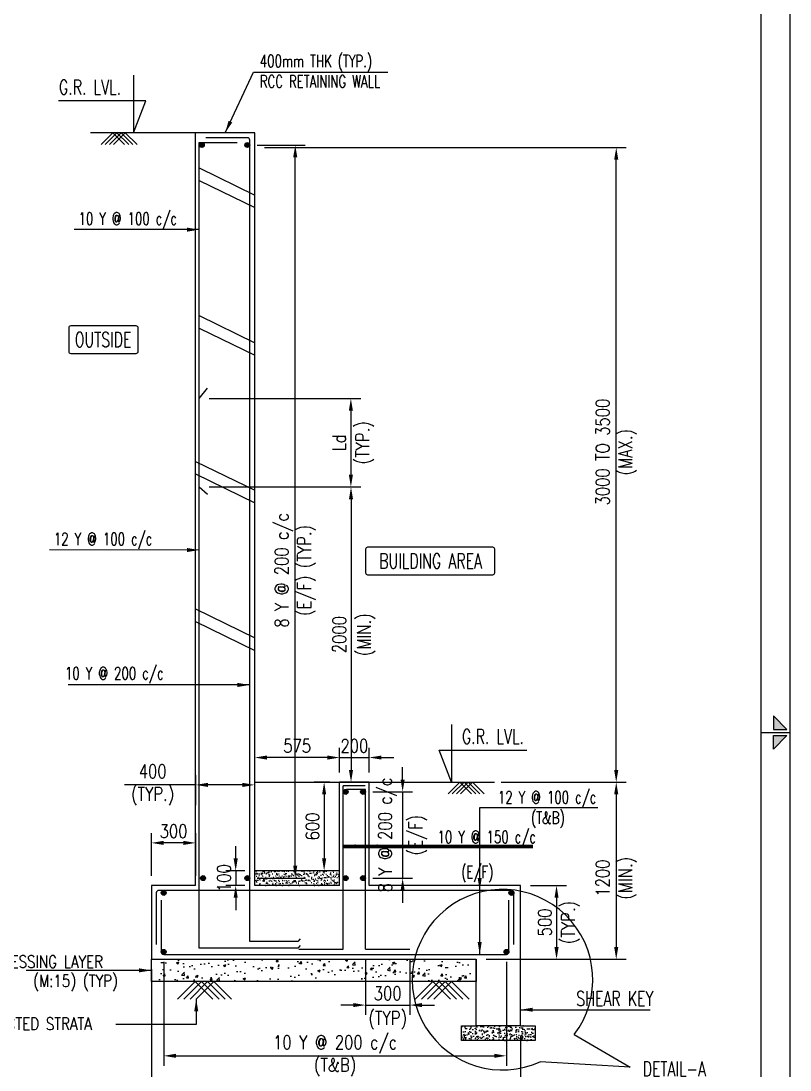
# Model space of a CAD drawing. Extents: x 455722 to 1142355, y -625363 to -272741.
# Drawn here: x 770620 to 786246, y -345632 to -324310 of the extents above; entities that cross this region are included whole.
import ezdxf
from ezdxf.enums import TextEntityAlignment as Align
from ezdxf.lldxf.tags import DXFTag

# ---------------------------------------------------------------- set-up
doc = ezdxf.new("R2010")
doc.units = 0
doc.header["$LTSCALE"] = 500
doc.header["$MEASUREMENT"] = 0
doc.layers.get('DEFPOINTS').update_dxf_attribs({"color": 4})
for name, color, linetype in [('NO. BEAM', 3, 'Continuous'), ('PCC', 7, 'Continuous'), ('PNA', 10, 'Continuous'), ('S-DIM-1', 5, 'Continuous'), ('S-FOOTING', 4, 'Continuous'), ('S-LEVEL SECTION', 3, 'Continuous'), ('S-PCC', 9, 'Continuous'), ('S-R.C.C. PILE CAP', 40, 'Continuous'), ('S-REINFORCEMENT', 6, 'Continuous'), ('S-RETAINING WALL', 6, 'Continuous'), ('S-TEXT', 2, 'Continuous'), ('S-TEXT-1', 4, 'Continuous'), ('TEXT', 4, 'Continuous'), ('TEXT (SHEET)', 4, 'Continuous'), ('TITLE', 4, 'Continuous')]:
    doc.layers.add(name, color=color, linetype=linetype)
doc.layers.add('RIDE-PROFILE', color=8, linetype='Continuous', lineweight=25)
doc.styles.add('ROMANS', font='r.shx', dxfattribs={"width": 0.8, "height": 275, "bigfont": 'bigfont.shx'})
tags = doc.linetypes.add('HIDDEN', pattern=[0.375, 0.25, -0.125]).pattern_tags.tags
tags[6:7] = [DXFTag(74, 4), DXFTag(75, 0), DXFTag(340, '0'), DXFTag(46, 1.0), DXFTag(50, 0.0), DXFTag(44, 0.0), DXFTag(45, 0.0)]
tags[4:5] = [DXFTag(74, 4), DXFTag(75, 0), DXFTag(340, '0'), DXFTag(46, 1.0), DXFTag(50, 0.0), DXFTag(44, 0.0), DXFTag(45, 0.0)]
doc.dimstyles.new('dim100', dxfattribs={"dimtxt": 250, "dimasz": 250, "dimexe": 200, "dimexo": 200, "dimgap": 100, "dimtad": 1, "dimdec": 0, "dimzin": 0, "dimdsep": 46, "dimtxsty": 'ROMANS', "dimcen": 0, "dimclrd": 5, "dimclre": 5, "dimclrt": 4, "dimadec": 0, "dimazin": 0, "dimtfac": 1, "dimtdec": 0, "dimtix": 1, "dimtofl": 0, "dimtmove": 2, "dimatfit": 3, "dimfxl": 0, "dimtolj": 1, "dimtzin": 0, "dimlwd": -1, "dimlwe": -1, "dimarcsym": 0})
doc.dimstyles.new('dim33.33', dxfattribs={"dimtxt": 250, "dimasz": 250, "dimexe": 200, "dimexo": 200, "dimgap": 100, "dimtad": 1, "dimdec": 0, "dimlfac": 0.333331, "dimzin": 0, "dimdsep": 46, "dimtxsty": 'ROMANS', "dimcen": 0, "dimclrd": 5, "dimclre": 5, "dimclrt": 4, "dimadec": 0, "dimazin": 0, "dimtfac": 1, "dimtdec": 0, "dimtix": 1, "dimtofl": 0, "dimtmove": 2, "dimatfit": 3, "dimfxl": 0, "dimtolj": 1, "dimtzin": 0, "dimlwd": -1, "dimlwe": -1, "dimarcsym": 0})

# ---------------------------------------------------------------- blocks, each defined once
blk = doc.blocks.new('*D1340')
at = {"layer": 'DEFPOINTS', "color": 0}
for p in [(775220, -326832, 0), (776193, -326832), (775220, -341732, 0)]:
    blk.add_point(p, dxfattribs=at)
at = {"layer": 'S-DIM-1', "color": 5}
for p, q in [((775420, -326832), (776393, -326832)), ((775420, -341732), (776393, -341732))]:
    blk.add_line(p, q, dxfattribs=at)
at = {"layer": 'S-DIM-1', "color": 5, "lineweight": -3}
blk.add_line((776193, -341482), (776193, -327082), dxfattribs=at)
at = {"layer": 'S-DIM-1', "color": 5}
for points in [[(776151, -327082), (776234, -327082), (776193, -326832)], [(776151, -341482), (776234, -341482), (776193, -341732)]]:
    blk.add_solid(points, dxfattribs=at)
at = {"layer": 'S-DIM-1', "color": 4, "insert": (776193, -335476), "char_height": 275, "attachment_point": 5, "rotation": 90, "style": 'ROMANS'}
blk.add_mtext('\\A1;8 Y @ 200 c/c\\P(E/F) (TYP.)', dxfattribs=at)
blk = doc.blocks.new('*D1341')
at = {"layer": 'DEFPOINTS', "color": 0}
for p in [(780770, -341882), (780770, -343382), (781502, -343382)]:
    blk.add_point(p, dxfattribs=at)
at = {"layer": 'S-DIM-1', "color": 5}
for p, q in [((780970, -341882), (781702, -341882)), ((780970, -343382), (781702, -343382))]:
    blk.add_line(p, q, dxfattribs=at)
at = {"layer": 'S-DIM-1', "color": 5, "lineweight": -3}
blk.add_line((781502, -342132), (781502, -343132), dxfattribs=at)
at = {"layer": 'S-DIM-1', "color": 5}
for points in [[(781460, -342132), (781544, -342132), (781502, -341882)], [(781460, -343132), (781544, -343132), (781502, -343382)]]:
    blk.add_solid(points, dxfattribs=at)
at = {"layer": 'S-DIM-1', "color": 4, "char_height": 275, "rotation": 90, "style": 'ROMANS'}
for s, insert, attachment_point in [('\\A1;500', (781402, -342632), 8), ('\\A1;(TYP.)', (781602, -342632), 2)]:
    blk.add_mtext(s, dxfattribs=dict(at, insert=insert, attachment_point=attachment_point))
blk = doc.blocks.new('*D1342')
at = {"layer": 'DEFPOINTS', "color": 0}
for p in [(773520, -343232, -19), (780485, -343232, -19), (780485, -345344)]:
    blk.add_point(p, dxfattribs=at)
at = {"layer": 'S-DIM-1', "color": 5}
for p, q in [((773520, -343432), (773520, -345544)), ((780485, -343432), (780485, -345544)), ((773770, -345344), (780235, -345344))]:
    blk.add_line(p, q, dxfattribs=at)
for points in [[(773770, -345302), (773770, -345385), (773520, -345344)], [(780235, -345302), (780235, -345385), (780485, -345344)]]:
    blk.add_solid(points, dxfattribs=at)
at = {"layer": 'S-DIM-1', "color": 4, "insert": (777002, -345344), "char_height": 275, "attachment_point": 5, "style": 'ROMANS'}
blk.add_mtext('\\A1;10 Y @ 200 c/c\\P(T&B)', dxfattribs=at)
blk = doc.blocks.new('*D1343')
at = {"layer": 'DEFPOINTS', "color": 0}
for p in [(773270, -343382, -19), (780770, -344732, -19), (780770, -346359)]:
    blk.add_point(p, dxfattribs=at)
at = {"layer": 'S-DIM-1', "color": 5}
for p, q in [((773270, -343582), (773270, -346559)), ((780770, -344932), (780770, -346559)), ((773520, -346359), (780520, -346359))]:
    blk.add_line(p, q, dxfattribs=at)
for points in [[(773520, -346317), (773520, -346400), (773270, -346359)], [(780520, -346317), (780520, -346400), (780770, -346359)]]:
    blk.add_solid(points, dxfattribs=at)
at = {"layer": 'S-DIM-1', "color": 4, "char_height": 275, "style": 'ROMANS'}
for s, insert, attachment_point in [('\\A1;2500', (777020, -346259), 8), ('\\A1;(TYP.)', (777020, -346459), 2)]:
    blk.add_mtext(s, dxfattribs=dict(at, insert=insert, attachment_point=attachment_point))
blk = doc.blocks.new('*D1344')
at = {"layer": 'DEFPOINTS', "color": 0}
for p in [(775370, -326882), (782715, -326882), (780175, -339782, 0)]:
    blk.add_point(p, dxfattribs=at)
at = {"layer": 'S-DIM-1', "color": 5}
for p, q in [((775570, -326882), (782915, -326882)), ((780375, -339782), (782915, -339782))]:
    blk.add_line(p, q, dxfattribs=at)
at = {"layer": 'S-DIM-1', "color": 5, "lineweight": -3}
blk.add_line((782715, -339532), (782715, -327132), dxfattribs=at)
at = {"layer": 'S-DIM-1', "color": 5}
for points in [[(782673, -327132), (782757, -327132), (782715, -326882)], [(782673, -339532), (782757, -339532), (782715, -339782)]]:
    blk.add_solid(points, dxfattribs=at)
at = {"layer": 'S-DIM-1', "color": 4, "insert": (782715, -333072), "char_height": 275, "attachment_point": 5, "rotation": 90, "style": 'ROMANS'}
blk.add_mtext('\\A1;{3000 TO 3500\\P(MAX.)}', dxfattribs=at)
blk = doc.blocks.new('*D1345')
at = {"layer": 'DEFPOINTS', "color": 0}
for p in [(774243, -331982), (774243, -333782), (777323, -333782)]:
    blk.add_point(p, dxfattribs=at)
at = {"layer": 'S-DIM-1', "color": 5}
for p, q in [((774443, -331982), (777523, -331982)), ((774443, -333782), (777523, -333782))]:
    blk.add_line(p, q, dxfattribs=at)
at = {"layer": 'S-DIM-1', "color": 5, "lineweight": -3}
blk.add_line((777323, -332232), (777323, -333532), dxfattribs=at)
at = {"layer": 'S-DIM-1', "color": 5}
for points in [[(777282, -332232), (777365, -332232), (777323, -331982)], [(777282, -333532), (777365, -333532), (777323, -333782)]]:
    blk.add_solid(points, dxfattribs=at)
at = {"layer": 'S-DIM-1', "color": 4, "char_height": 275, "rotation": 90, "style": 'ROMANS'}
for s, insert, attachment_point in [('\\A1;(TYP.)', (777423, -332882), 2), ('\\A1;Ld', (777223, -332882), 8)]:
    blk.add_mtext(s, dxfattribs=dict(at, insert=insert, attachment_point=attachment_point))
blk = doc.blocks.new('*D1346')
at = {"layer": 'DEFPOINTS', "color": 0}
for p in [(776695, -333782, 0), (776695, -339782), (777326, -339782)]:
    blk.add_point(p, dxfattribs=at)
at = {"layer": 'S-DIM-1', "color": 5}
for p, q in [((776895, -333782), (777526, -333782)), ((776895, -339782), (777526, -339782))]:
    blk.add_line(p, q, dxfattribs=at)
at = {"layer": 'S-DIM-1', "color": 5, "lineweight": -3}
blk.add_line((777326, -334032), (777326, -339532), dxfattribs=at)
at = {"layer": 'S-DIM-1', "color": 5}
for points in [[(777284, -334032), (777368, -334032), (777326, -333782)], [(777284, -339532), (777368, -339532), (777326, -339782)]]:
    blk.add_solid(points, dxfattribs=at)
at = {"layer": 'S-DIM-1', "color": 4, "char_height": 275, "attachment_point": 5, "rotation": 90, "style": 'ROMANS'}
for s, insert in [('\\A1;2000', (777088, -336782)), ('\\A1;(MIN.)', (777635, -336782))]:
    blk.add_mtext(s, dxfattribs=dict(at, insert=insert))
blk = doc.blocks.new('*D1347')
at = {"layer": 'DEFPOINTS', "color": 0}
for p in [(774170, -339837), (774170, -340446), (775370, -340373)]:
    blk.add_point(p, dxfattribs=at)
at = {"layer": 'S-DIM-1', "color": 5}
for p, q in [((774170, -340246), (774170, -339637)), ((775370, -340173), (775370, -339637))]:
    blk.add_line(p, q, dxfattribs=at)
at = {"layer": 'S-DIM-1', "color": 5, "lineweight": -3}
for p, q in [((774170, -339837), (772723, -339837)), ((775120, -339837), (774420, -339837))]:
    blk.add_line(p, q, dxfattribs=at)
at = {"layer": 'S-DIM-1', "color": 5}
for points in [[(774420, -339795), (774420, -339879), (774170, -339837)], [(775120, -339795), (775120, -339879), (775370, -339837)]]:
    blk.add_solid(points, dxfattribs=at)
at = {"layer": 'S-DIM-1', "color": 4, "insert": (773295, -339837), "char_height": 275, "attachment_point": 5, "style": 'ROMANS'}
blk.add_mtext('\\A1;400\\P(TYP.)', dxfattribs=at)
blk = doc.blocks.new('*D1348')
at = {"layer": 'DEFPOINTS', "color": 0}
for p in [(773270, -341016), (773270, -341882), (774170, -341882, 0)]:
    blk.add_point(p, dxfattribs=at)
at = {"layer": 'S-DIM-1', "color": 5}
for p, q in [((773270, -341682), (773270, -340816)), ((774170, -341682), (774170, -340816))]:
    blk.add_line(p, q, dxfattribs=at)
at = {"layer": 'S-DIM-1', "color": 5, "lineweight": -3}
blk.add_line((773920, -341016), (773520, -341016), dxfattribs=at)
at = {"layer": 'S-DIM-1', "color": 5}
for points in [[(773520, -340974), (773520, -341057), (773270, -341016)], [(773920, -340974), (773920, -341057), (774170, -341016)]]:
    blk.add_solid(points, dxfattribs=at)
at = {"layer": 'S-DIM-1', "color": 4, "insert": (773720, -340778), "char_height": 275, "attachment_point": 5, "style": 'ROMANS'}
blk.add_mtext('\\A1;300', dxfattribs=at)
blk = doc.blocks.new('*D1349')
at = {"layer": 'DEFPOINTS', "color": 0}
for p in [(775370, -339281), (775370, -339782, -8), (777095, -339782, -8)]:
    blk.add_point(p, dxfattribs=at)
at = {"layer": 'S-DIM-1', "color": 5}
for p, q in [((775370, -339582), (775370, -339081)), ((777095, -339582), (777095, -339081))]:
    blk.add_line(p, q, dxfattribs=at)
at = {"layer": 'S-DIM-1', "color": 5, "lineweight": -3}
blk.add_line((776845, -339281), (775620, -339281), dxfattribs=at)
at = {"layer": 'S-DIM-1', "color": 5}
for points in [[(775620, -339240), (775620, -339323), (775370, -339281)], [(776845, -339240), (776845, -339323), (777095, -339281)]]:
    blk.add_solid(points, dxfattribs=at)
at = {"layer": 'S-DIM-1', "color": 4, "insert": (776232, -339044), "char_height": 275, "attachment_point": 5, "style": 'ROMANS'}
blk.add_mtext('\\A1;575', dxfattribs=at)
blk = doc.blocks.new('*D1350')
at = {"layer": 'DEFPOINTS', "color": 0}
for p in [(777095, -339782, -8), (776780, -341582), (777095, -341582, -8)]:
    blk.add_point(p, dxfattribs=at)
at = {"layer": 'S-R.C.C. PILE CAP', "color": 5}
for p, q in [((776895, -339782), (776580, -339782)), ((776895, -341582), (776580, -341582))]:
    blk.add_line(p, q, dxfattribs=at)
at = {"layer": 'S-R.C.C. PILE CAP', "color": 5, "lineweight": -3}
blk.add_line((776780, -340032), (776780, -341332), dxfattribs=at)
at = {"layer": 'S-R.C.C. PILE CAP', "color": 5}
for points in [[(776738, -340032), (776822, -340032), (776780, -339782)], [(776738, -341332), (776822, -341332), (776780, -341582)]]:
    blk.add_solid(points, dxfattribs=at)
at = {"layer": 'S-R.C.C. PILE CAP', "color": 4, "insert": (776543, -340682), "char_height": 275, "attachment_point": 5, "rotation": 90, "style": 'ROMANS'}
blk.add_mtext('\\A1;600', dxfattribs=at)
blk = doc.blocks.new('*D1351')
at = {"layer": 'DEFPOINTS', "color": 0}
for p in [(777621, -343175, -8), (778521, -343175, -8), (778521, -344313)]:
    blk.add_point(p, dxfattribs=at)
at = {"layer": 'S-DIM-1', "color": 5}
for p, q in [((777621, -343375), (777621, -344513)), ((778521, -343375), (778521, -344513))]:
    blk.add_line(p, q, dxfattribs=at)
at = {"layer": 'S-DIM-1', "color": 5, "lineweight": -3}
for p, q in [((777371, -344313), (777121, -344313)), ((777621, -344313), (778521, -344313)), ((778771, -344313), (779021, -344313))]:
    blk.add_line(p, q, dxfattribs=at)
at = {"layer": 'S-DIM-1', "color": 5}
for points in [[(777371, -344271), (777371, -344354), (777621, -344313)], [(778771, -344271), (778771, -344354), (778521, -344313)]]:
    blk.add_solid(points, dxfattribs=at)
at = {"layer": 'S-DIM-1', "color": 4, "char_height": 275, "attachment_point": 5, "style": 'ROMANS'}
for s, insert in [('\\A1;300', (778071, -344075)), ('\\A1;(TYP)', (778071, -344622))]:
    blk.add_mtext(s, dxfattribs=dict(at, insert=insert))
blk = doc.blocks.new('*D1352')
at = {"layer": 'DEFPOINTS', "color": 0}
for p in [(777571, -339979, -8), (777571, -341732, -8), (778375, -341732)]:
    blk.add_point(p, dxfattribs=at)
at = {"layer": 'S-DIM-1', "color": 5, "lineweight": -3}
for p, q in [((778375, -339729), (778375, -339479)), ((778375, -339979), (778375, -341732)), ((778375, -341982), (778375, -342232))]:
    blk.add_line(p, q, dxfattribs=at)
at = {"layer": 'S-DIM-1', "color": 5}
for p, q in [((777771, -339979), (778575, -339979)), ((777771, -341732), (778575, -341732))]:
    blk.add_line(p, q, dxfattribs=at)
for points in [[(778333, -339729), (778417, -339729), (778375, -339979)], [(778333, -341982), (778417, -341982), (778375, -341732)]]:
    blk.add_solid(points, dxfattribs=at)
at = {"layer": 'S-DIM-1', "color": 4, "char_height": 275, "attachment_point": 5, "rotation": 90, "style": 'ROMANS'}
for s, insert in [('\\A1;8 Y @ 200 c/c', (778065, -340856)), ('\\A1;(E/F)', (778685, -340856))]:
    blk.add_mtext(s, dxfattribs=dict(at, insert=insert))
blk = doc.blocks.new('*D1353')
at = {"layer": 'DEFPOINTS', "color": 0}
for p in [(777695, -339281), (777095, -339782, -8), (777695, -339782, -8)]:
    blk.add_point(p, dxfattribs=at)
at = {"layer": 'S-DIM-1', "color": 5}
for p, q in [((777095, -339582), (777095, -339081)), ((777695, -339582), (777695, -339081))]:
    blk.add_line(p, q, dxfattribs=at)
at = {"layer": 'S-DIM-1', "color": 5, "lineweight": -3}
for p, q in [((776845, -339281), (776595, -339281)), ((777095, -339281), (777695, -339281)), ((777945, -339281), (778195, -339281))]:
    blk.add_line(p, q, dxfattribs=at)
at = {"layer": 'S-DIM-1', "color": 5}
for points in [[(776845, -339240), (776845, -339323), (777095, -339281)], [(777945, -339240), (777945, -339323), (777695, -339281)]]:
    blk.add_solid(points, dxfattribs=at)
at = {"layer": 'S-DIM-1', "color": 4, "insert": (777395, -339044), "char_height": 275, "attachment_point": 5, "style": 'ROMANS'}
blk.add_mtext('\\A1;200', dxfattribs=at)
blk = doc.blocks.new('MID')
at = {"layer": 'TEXT'}
for p, q in [((8.94, 1.07), (4.27, 5.74)), ((4.27, 5.74), (4.27, 1.07)), ((0, 0), (10, 0)), ((4.27, 1.07), (8.94, 1.07)), ((8.94, -1.07), (4.27, -5.74)), ((4.27, -1.07), (8.94, -1.07)), ((4.27, -5.74), (4.27, -1.07))]:
    blk.add_line(p, q, dxfattribs=at)
for points in [[(4.27, 5.74), (8.94, 1.07), (4.27, 1.07)], [(4.27, -5.74), (8.94, -1.07), (4.27, -1.07)]]:
    blk.add_solid(points, dxfattribs=at)
blk = doc.blocks.new('A4')
at = {"layer": 'PNA', "color": 4}
blk.add_lwpolyline([(261008, -3862), (241268, -3862), (241268, 24056), (261008, 24056)], close=True, dxfattribs=at)
at = {"layer": 'PNA', "color": 3}
blk.add_lwpolyline([(260538, -3392), (241738, -3392), (241738, 23586), (260538, 23586)], close=True, dxfattribs=at)
at = {"layer": 'TEXT (SHEET)', "color": 4, "xscale": 47, "yscale": 47, "zscale": 47}
blk.add_blockref('MID', (260538, 10097), dxfattribs=at)
blk = doc.blocks.new('*D1358')
at = {"layer": 'DEFPOINTS', "color": 0}
for p in [(780175, -339782, 0), (779870, -343382), (782715, -343382)]:
    blk.add_point(p, dxfattribs=at)
at = {"layer": 'S-DIM-1', "color": 5}
for p, q in [((780375, -339782), (782915, -339782)), ((780070, -343382), (782915, -343382))]:
    blk.add_line(p, q, dxfattribs=at)
at = {"layer": 'S-DIM-1', "color": 5, "lineweight": -3}
blk.add_line((782715, -340032), (782715, -343132), dxfattribs=at)
at = {"layer": 'S-DIM-1', "color": 5}
for points in [[(782673, -340032), (782757, -340032), (782715, -339782)], [(782673, -343132), (782757, -343132), (782715, -343382)]]:
    blk.add_solid(points, dxfattribs=at)
at = {"layer": 'S-DIM-1', "color": 4, "insert": (782715, -341732), "char_height": 275, "attachment_point": 5, "rotation": 90, "style": 'ROMANS'}
blk.add_mtext('\\A1;1200\\P(MIN.)', dxfattribs=at)
blk = doc.blocks.new('*D1359')
at = {"layer": 'DEFPOINTS', "color": 0}
for p in [(775370, -341582, 0), (774983, -341882), (775370, -341882, 0)]:
    blk.add_point(p, dxfattribs=at)
at = {"layer": 'S-R.C.C. PILE CAP', "color": 5, "lineweight": -3}
for p, q in [((774983, -341332), (774983, -341082)), ((774983, -341582), (774983, -341882)), ((774983, -342132), (774983, -342382))]:
    blk.add_line(p, q, dxfattribs=at)
at = {"layer": 'S-R.C.C. PILE CAP', "color": 5}
for p, q in [((775170, -341582), (774783, -341582)), ((775170, -341882), (774783, -341882))]:
    blk.add_line(p, q, dxfattribs=at)
for points in [[(774941, -341332), (775025, -341332), (774983, -341582)], [(774941, -342132), (775025, -342132), (774983, -341882)]]:
    blk.add_solid(points, dxfattribs=at)
at = {"layer": 'S-R.C.C. PILE CAP', "color": 4, "insert": (774746, -341732), "char_height": 275, "attachment_point": 5, "rotation": 90, "style": 'ROMANS'}
blk.add_mtext('\\A1;100', dxfattribs=at)

msp = doc.modelspace()

# ---------------------------------------------------------------- hatches: boundary and pattern name
at = {"layer": 'PCC'}
h = msp.add_hatch(dxfattribs=at)
h.set_pattern_fill('AR-CONC', color=8, scale=22.5, angle=180, style=0)
h.set_pattern_definition([(130, (1104954.01, -424689.46), (-161.38354, -14.11923), [16.875, -185.625]), (185, (1104954.01, -424689.46), (31.21905, 169.24323), [13.5, -148.5]), (79.5486, (1104940.56, -424690.64), (-130.16461, 155.1239), [14.34154, -157.756975]), (133.8158, (1104954, -424644.46), (-240.12924, -37.24178), [25.3125, -278.4375]), (83.3644, (1104934, -424647.57), (-210.29911, 219.17652), [21.51231, -236.63542]), (188.8158, (1104954, -424644.46), (-210.29894, 219.17669), [20.25, -222.75]), (159, (1104931.51, -424655.71), (-134.304087, -90.58925), [16.875, -185.625]), (214, (1104931.51, -424655.71), (-54.74595, 163.15876), [13.5, -148.5]), (108.5486, (1104920.32, -424663.26), (-189.05009, 72.56936), [14.34154, -157.756975]), (142.5, (1104954.01, -424689.46), (-2.735967, 74.901117), [0, -146.7, 0, -150.75, 0, -149.0625]), (172.5, (1104954.01, -424689.46), (-59.190646, 88.742635), [0, -85.95, 0, -143.325, 0, -56.8125]), (212.5, (1105004.184, -424689.46), (-120.110048, -5.074846), [0, -56.25, 0, -175.5, 0, -232.875]), (222.5, (1105026.68, -424689.46), (-131.216888, 22.52362), [0, -73.125, 0, -116.55, 0, -165.375])])
h.paths.add_polyline_path([(780769.522, -344731.933), (781069.522, -344731.933), (781069.522, -345031.933), (779869.522, -345031.933), (779569.522, -345031.933), (779569.522, -344731.933), (779869.522, -344731.933)])
at = {"layer": 'S-PCC', "linetype": 'ByBlock'}
h = msp.add_hatch(dxfattribs=at)
h.set_pattern_fill('AR-CONC,_O', color=256, scale=66.666667)
h.set_pattern_definition([(50, (-16326837.9, 67945.3), (478.173455, -41.834757), [50, -550]), (355, (-16326837.9, 67945.3), (-92.500889, 501.461422), [40, -440]), (100.4514445, (-16326798.06, 67941.8), (385.672564, 459.626661), [42.493461, -467.428075]), (46.1842, (-16326837.9, 68078.6), (711.49422, -110.346187), [75, -825]), (96.6356355, (-16326778.6, 68069.4), (623.107964, 649.4124), [63.740228, -701.142507]), (351.184164, (-16326837.9, 68078.6), (623.107963, 649.4124), [60, -660]), (21, (-16326771.24, 68045.3), (397.938035, -268.412594), [50, -550]), (326, (-16326771.24, 68045.3), (162.210221, 483.433363), [40, -440]), (71.4514447, (-16326738.1, 68022.9), (560.148251, 215.020769), [42.49346, -467.428075]), (37.5, (-16326837.9, 67945.29), (8.1065702, 221.9292359), [0, -434.6666667, 0, -446.6666667, 0, -441.6666667]), (7.5, (-16326837.9, 67945.29), (175.3796916, 262.9411413), [0, -254.6666667, 0, -424.6666667, 0, -168.3333333]), (327.5, (-16326986.57, 67945.29), (355.8816241, -15.0365812), [0, -166.6666667, 0, -520, 0, -690]), (317.5, (-16327053.24, 67945.3), (388.7907796, 66.736655), [0, -216.6666667, 0, -345.3333333, 0, -490])])
h.paths.add_polyline_path([(773269.522, -343831.933), (773269.522, -343381.933), (779869.522, -343381.933), (779869.522, -343831.933)])
at = {"layer": 'S-R.C.C. PILE CAP'}
h = msp.add_hatch(dxfattribs=at)
h.set_pattern_fill('AR-SAND', color=8, scale=50)
h.set_pattern_definition([(37.5, (0, 827), (-3.149668, 96.3411885), [0, -76, 0, -85, 0, -81.25]), (7.5, (0, 827), (88.488835, 141.107303), [0, -41, 0, -68.5, 0, -26.25]), (327.5, (-61.5, 827), (155.707093, 0.282953), [0, -25, 0, -90, 0, -117.5]), (317.5, (-61.5, 827), (150.30633, 43.883778), [0, -12.5, 0, -59, 0, -67.5])])
h.paths.add_polyline_path([(777094.522, -341881.933), (777094.522, -341581.933), (775369.522, -341581.933), (775369.522, -341881.933)])

# ---------------------------------------------------------------- linework, layer by layer
at = {"color": 1}
msp.add_line((775369.522, -339781.933, 0), (780243.1, -339781.933, 0), dxfattribs=at)
at = {"layer": 'NO. BEAM', "color": 7}
for points, elevation in [([(772961.391, -330506.995), (771630.391, -330506.995, 0.414213562), (771590.391, -330546.995), (771590.391, -331026.995, 0.414213562), (771630.391, -331066.995), (772961.391, -331066.995, 0.414213562), (773001.391, -331026.995), (773001.391, -330546.995, 0.414213562)], 0), ([(780205.228, -335006.128), (777662.728, -335006.128, 0.414213562), (777622.728, -335046.128), (777622.728, -335526.128, 0.414213562), (777662.728, -335566.128), (780205.228, -335566.128, 0.414213562), (780245.228, -335526.128), (780245.228, -335046.128, 0.414213562)], 29.257)]:
    msp.add_lwpolyline(points, format="xyb", close=True, dxfattribs=dict(at, elevation=elevation))
at = {"layer": 'PCC', "color": 8, "elevation": 0}
msp.add_lwpolyline([(780769.522, -344731.933), (781069.522, -344731.933), (781069.522, -345031.933), (779869.522, -345031.933), (779569.522, -345031.933), (779569.522, -344731.933), (779869.522, -344731.933)], dxfattribs=at)
at = {"layer": 'RIDE-PROFILE', "color": 2, "linetype": 'HIDDEN', "ltscale": 1000}
for p, q in [((774243.094, -327297.562, -0.8), (775369.522, -327849.277, -0.8)), ((774243.094, -327552.462, -0.8), (775369.522, -328104.176, -0.8)), ((774243.094, -330297.562, -0.8), (775369.522, -330849.277, -0.8)), ((774243.094, -330552.462, -0.8), (775369.522, -331104.176, -0.8)), ((774169.522, -333261.527, -0.8), (775369.522, -333849.277, -0.8)), ((774169.522, -333516.426, -0.8), (775369.522, -334104.176, -0.8)), ((774169.522, -336261.527, -3.2), (775369.522, -336849.277, -3.2)), ((774169.522, -336516.426, -3.2), (775369.522, -337104.176, -3.2))]:
    msp.add_line(p, q, dxfattribs=at)
at = {"layer": 'S-FOOTING'}
msp.add_line((780769.522, -344731.933, 0), (779869.522, -344731.933, 0), dxfattribs=at)
at = {"layer": 'S-FOOTING', "elevation": 0}
for points in [[(777694.522, -339781.933), (777094.522, -339781.933)], [(774169.522, -341881.933), (773269.522, -341881.933), (773269.522, -343381.933), (779869.522, -343381.933)], [(777094.522, -341881.933), (775369.522, -341881.933)], [(780769.522, -341881.933), (777694.522, -341881.933)]]:
    msp.add_lwpolyline(points, dxfattribs=at)
at = {"layer": 'S-LEVEL SECTION'}
msp.add_line((774169.522, -326581.933, 0), (772034.943, -326581.933, 0), dxfattribs=at)
at = {"layer": 'S-LEVEL SECTION', "elevation": 0}
for points in [[(772908.092, -325411.533), (772908.092, -326581.933), (773158.092, -325931.933), (771379.861, -325931.933)], [(779369.951, -338611.533), (779369.951, -339781.933), (779119.951, -339131.933), (780898.182, -339131.933)]]:
    msp.add_lwpolyline(points, dxfattribs=at)
at = {"layer": 'S-PCC', "elevation": 0}
for points in [[(772247.459, -326820.582), (772486.107, -326581.933), (772724.756, -326820.582)], [(772331.834, -326820.582), (772570.482, -326581.933), (772809.131, -326820.582)], [(772416.209, -326820.582), (772654.857, -326581.933), (772893.506, -326820.582)], [(772500.584, -326820.582), (772739.232, -326581.933), (772977.881, -326820.582)], [(779777.459, -340020.582), (779538.811, -339781.933), (779300.162, -340020.582)], [(779861.834, -340020.582), (779623.186, -339781.933), (779384.537, -340020.582)], [(779946.209, -340020.582), (779707.561, -339781.933), (779468.912, -340020.582)], [(780030.584, -340020.582), (779791.936, -339781.933), (779553.287, -340020.582)], [(774517.233, -344189.906), (774159.26, -343831.933), (773801.287, -344189.906)], [(774643.795, -344189.906), (774285.822, -343831.933), (773927.849, -344189.906)], [(774770.358, -344189.906), (774412.385, -343831.933), (774054.412, -344189.906)], [(774896.92, -344189.906), (774538.947, -343831.933), (774180.974, -344189.906)], [(779346.233, -344189.906), (778988.26, -343831.933), (778630.287, -344189.906)], [(779472.795, -344189.906), (779114.822, -343831.933), (778756.849, -344189.906)], [(779599.358, -344189.906), (779241.385, -343831.933), (778883.412, -344189.906)], [(779725.92, -344189.906), (779367.947, -343831.933), (779009.974, -344189.906)]]:
    msp.add_lwpolyline(points, dxfattribs=at)
msp.add_lwpolyline([(773269.522, -343831.933), (773269.522, -343381.933), (779869.522, -343381.933), (779869.522, -343831.933)], close=True, dxfattribs=at)
at = {"layer": 'S-R.C.C. PILE CAP', "color": 8}
msp.add_line((777094.522, -341581.933, 0), (775369.522, -341581.933, 0), dxfattribs=at)
at = {"layer": 'S-REINFORCEMENT', "color": 5, "ltscale": 10}
for p, q in [((774243.094, -326777.253, 8.324), (775012, -326777.253, 8.324)), ((775219.522, -326681.933, 0), (774373.522, -326681.933, 0)), ((775269.522, -343018.433, 0), (775269.522, -326731.933, 0)), ((776268.094, -343174.86, 0), (777168.094, -343174.86, 0)), ((777620.949, -343174.86, 0), (778520.949, -343174.86, 0))]:
    msp.add_line(p, q, dxfattribs=at)
at = {"layer": 'S-REINFORCEMENT', "color": 5, "ltscale": 10, "elevation": 0}
for points in [[(774243.094, -343153.433), (774243.094, -326777.253)], [(774243.094, -331981.933), (774412.41, -331775.402)], [(774243.094, -333781.933), (774409.183, -333927.198)], [(777168.094, -343174.86), (777168.094, -339855.506)], [(777612.522, -339855.506), (777168.094, -339855.506)], [(777620.949, -339929.078), (777235.022, -339929.078)], [(777620.949, -343174.86), (777620.949, -339929.078)]]:
    msp.add_lwpolyline(points, dxfattribs=at)
at = {"layer": 'S-REINFORCEMENT', "color": 5, "ltscale": 10, "const_width": 50, "elevation": 0}
for points in [[(774268.094, -326831.933, 1), (774318.094, -326831.933, 1)], [(775194.522, -326831.933, 1), (775244.522, -326831.933, 1)], [(777193.094, -339979.078, 1), (777243.094, -339979.078, 1)], [(777545.949, -339979.078, 1), (777595.949, -339979.078, 1)], [(774294.522, -341731.932, 1), (774344.522, -341731.932, 1)], [(775194.522, -341731.932, 1), (775244.522, -341731.932, 1)], [(777193.094, -341731.932, 1), (777243.094, -341731.932, 1)], [(777545.949, -341731.932, 1), (777595.949, -341731.932, 1)], [(773544.521, -342031.933, 1), (773494.521, -342031.933, 1)], [(780560.036, -342031.933, -1), (780610.036, -342031.933, -1)], [(773544.521, -343231.933, -1), (773494.521, -343231.933, -1)], [(780510.036, -343231.933, -1), (780460.036, -343231.933, -1)]]:
    msp.add_lwpolyline(points, format="xyb", close=True, dxfattribs=at)
at = {"layer": 'S-REINFORCEMENT', "color": 5, "ltscale": 10, "elevation": 0}
for points in [[(780635.036, -343081.933), (780635.036, -342031.933, 0.414213562), (780585.036, -341981.933), (773419.522, -341981.933, 0.414213562), (773369.522, -342031.933), (773369.522, -343081.933)], [(773469.522, -342181.933), (773469.522, -343231.933, 0.414213562), (773519.521, -343281.933), (780485.036, -343281.933, 0.414213562), (780535.036, -343231.933), (780535.036, -342181.933)]]:
    msp.add_lwpolyline(points, format="xyb", dxfattribs=at)
at = {"layer": 'S-REINFORCEMENT', "color": 5, "ltscale": 10}
for points in [[(776293.094, -342968.433), (776243.094, -343018.433), (775269.522, -343018.433)], [(776293.094, -343103.433), (776243.094, -343153.433), (774243.094, -343153.433)]]:
    msp.add_lwpolyline(points, dxfattribs=at)
for centre in [(774293.094, -326831.933, 0), (775219.522, -326831.933, 0), (777218.094, -339979.078, 0), (777570.949, -339979.078, 0), (774319.522, -341731.932, 0), (775219.522, -341731.932, 0), (777218.094, -341731.932, 0), (777570.949, -341731.932, 0), (773519.521, -342031.933, 0), (780585.036, -342031.933, 0), (773519.521, -343231.933, 0), (780485.036, -343231.933, 0)]:
    msp.add_circle(centre, 50, dxfattribs=at)
msp.add_arc((775219.522, -326731.933, 0), 50, 0, 90, dxfattribs=at)
at = {"layer": 'S-RETAINING WALL', "color": 4}
msp.add_line((775369.522, -326581.933, 0), (774169.522, -326581.933, 0), dxfattribs=at)
at = {"layer": 'S-RETAINING WALL', "color": 4, "elevation": 0}
for points in [[(774169.522, -341881.933), (774169.522, -326581.933)], [(775369.522, -341881.933), (775369.522, -326581.933)], [(777094.522, -341881.933), (777094.522, -339781.933)], [(777694.522, -341881.933), (777694.522, -339781.933)], [(780769.522, -344731.933), (780769.522, -341881.933)], [(779869.522, -344731.933), (779869.522, -343381.933)]]:
    msp.add_lwpolyline(points, dxfattribs=at)
at = {"layer": 'S-TEXT', "color": 2, "ltscale": 11, "elevation": 0}
msp.add_lwpolyline([(781860.303, -344912.856), (782996.206, -345574.019), (781172.535, -345462.791)], dxfattribs=at)
at = {"layer": 'S-TEXT', "color": 2, "ltscale": 11}
msp.add_arc((780403.827, -343796.377, 0), 1835.17, 322.527627, 294.7636272, dxfattribs=at)

# ---------------------------------------------------------------- block references
at = {"xscale": 1.255230125522994, "yscale": 1.255230125522994, "zscale": 1.255230125522994}
msp.add_blockref('A4', (458620.626, -351447.31), dxfattribs=at)

# ---------------------------------------------------------------- texts
at = {"layer": 'S-LEVEL SECTION', "style": 'ROMANS', "width": 0.7}
for p in [(771392.626, -325654.38, 29.257), (779579.417, -338854.38, 29.257)]:
    msp.add_text('G.R. LVL.', height=300, dxfattribs=at).set_placement(p, align=Align.MIDDLE_LEFT)
at = {"layer": 'S-TEXT', "color": 2, "ltscale": 11, "style": 'ROMANS', "width": 0.7}
msp.add_text('DETAIL-A', height=300, dxfattribs=at).set_placement((783894.964, -345759.778, -101.956), align=Align.CENTER)
at = {"layer": 'S-TEXT-1', "style": 'ROMANS'}
for s, width, p in [('400mm THK (TYP.)', 0.7, (775472.823, -325125.508, 0)), ('RCC RETAINING WALL', 0.7, (775472.823, -325539.794, 0)), ('10 Y @ 100 c/c', 0.7, (771789.013, -328326.251, 0)), ('12 Y @ 100 c/c', 0.7, (771287.288, -334837.385, 0)), ('10 Y @ 200 c/c', 0.7, (771514.299, -337568.04, 0)), ('12 Y @ 100 c/c', 0.7, (780309.962, -340090.243, 0)), ('(T&B)', 0.7, (780984.803, -340504.243, 0)), ('10 Y @ 150 c/c', 0.7, (779083.288, -340894.885, 0)), ('(E/F)', 0.7, (779565.288, -341605.885, 0)), ('150mm THK. P.C.C./DRESSING LAYER', 0.8, (767169.357, -343430.429)), ('(M:15) (TYP)', 0.8, (770866.5, -343819.5)), ('WELL COMPACTED STRATA', 0.8, (768622.357, -344692.429))]:
    msp.add_text(s, height=250, dxfattribs=dict(at, width=width)).set_placement(p, align=Align.MIDDLE_LEFT)
at = {"layer": 'S-TEXT-1', "style": 'ROMANS', "width": 0.7}
msp.add_text('SHEAR KEY', height=300, dxfattribs=at).set_placement((782687.353, -344329.849, -215.979), align=Align.CENTER)
at = {"layer": 'TITLE', "color": 2, "style": 'ROMANS', "width": 0.7}
for s, p in [('OUTSIDE', (772287.891, -330786.995, 0)), ('BUILDING AREA', (778942.728, -335286.128, 29.257))]:
    msp.add_text(s, height=300, dxfattribs=at).set_placement(p, align=Align.MIDDLE_CENTER)

# ---------------------------------------------------------------- dimensions: what is measured, and where the dimension line sits
at = {"layer": 'S-DIM-1'}
for base, p1, p2, angle, text, override, picture, middle in [((776192.5, -326831.933), (775219.522, -341731.932, 0), (775219.522, -326831.933, 0), 90, '8 Y @ 200 c/c\\X(E/F) (TYP.)', {"dimtxt": 250, "dimasz": 250, "dimtofl": 1, "dimtmove": 0, "dimlwd": 65533}, '*D1340', (776192.5, -335476)), ((782714.882, -326881.933, 0), (780175.26, -339781.933, 0), (775369.522, -326881.933, 0), 270, '{3000 TO 3500\\X(MAX.)}', {"dimtxt": 250, "dimasz": 250, "dimtxsty": 'ROMANS', "dimtofl": 1, "dimtmove": 0, "dimlwd": 65533}, '*D1344', (782714.882, -333072.129, 0)), ((774169.522, -339837.003, 0), (775369.522, -340372.669, 0), (774169.522, -340445.933, 0), 180, '<>\\X(TYP.)', {"dimtxt": 250, "dimasz": 250, "dimtofl": 1, "dimtmove": 0, "dimlwd": 65533}, '*D1347', (773294.522, -339837.003, 0)), ((782714.882, -343381.933, 0), (780175.26, -339781.933, 0), (779869.522, -343381.933, 0), 90, '<>\\X(MIN.)', {"dimtxt": 250, "dimasz": 250, "dimtxsty": 'ROMANS', "dimtofl": 1, "dimtmove": 0, "dimlwd": 65533}, '*D1358', (782714.882, -341731.933, 0))]:
    dim = msp.add_linear_dim(base=base, p1=p1, p2=p2, angle=angle, text=text, dimstyle='dim33.33', override=override, dxfattribs=at)
    dim.commit()
    dim.dimension.update_dxf_attribs({"geometry": picture, "text_midpoint": middle, "dimtype": 160})
for base, p1, p2, angle, text, override, picture, middle in [((777323.2, -333781.933, 0), (774243.094, -331981.933, 0), (774243.094, -333781.933, 0), 90, 'Ld\\X(TYP.)', {"dimtxt": 250, "dimasz": 250, "dimtofl": 1, "dimtmove": 0, "dimlwd": 65533}, '*D1345', (777323.2, -332881.933, 0)), ((777325.837, -339781.933, 0), (776695.022, -333781.933, 0), (776695.022, -339781.933, 0), 90, '<>\\X(MIN.)', {"dimtxt": 250, "dimasz": 250, "dimtxsty": 'ROMANS', "dimtofl": 1, "dimtmove": 0, "dimlwd": 65533}, '*D1346', (777325.837, -336781.933, 0)), ((778375, -341731.932, 8.324), (777570.949, -339979.078, 0), (777570.949, -341731.932, 0), 90, '8 Y @ 200 c/c\\X(E/F)', {"dimtofl": 1, "dimtmove": 0, "dimlwd": 65533}, '*D1352', (778375, -340855.505, 8.324)), ((773269.522, -341015.753, 0), (774169.522, -341881.933, 0), (773269.522, -341881.933, 0), 180, '<>\\X', {"dimtxt": 250, "dimasz": 250, "dimtofl": 1, "dimtmove": 0, "dimlwd": 65533}, '*D1348', (773719.522, -341015.753, 0)), ((781501.837, -343381.933, 0), (780769.522, -341881.933, 0), (780769.522, -343381.933, 0), 90, '<>\\X(TYP.)', {"dimtxt": 250, "dimasz": 250, "dimtofl": 1, "dimtmove": 0, "dimlwd": 65533}, '*D1341', (781501.837, -342631.933, 0))]:
    dim = msp.add_linear_dim(base=base, p1=p1, p2=p2, angle=angle, text=text, dimstyle='dim33.33', override=override, dxfattribs=at)
    dim.commit()
    dim.dimension.update_dxf_attribs({"geometry": picture, "text_midpoint": middle})
for base, p2, picture, middle in [((775369.522, -339281.253, 8.324), (775369.522, -339781.933, 0), '*D1349', (776232.022, -339043.753, 8.324)), ((777694.522, -339281.253, 8.324), (777694.522, -339781.933, 0), '*D1353', (777394.522, -339043.753, 8.324))]:
    dim = msp.add_linear_dim(base=base, p1=(777094.522, -339781.933, 0), p2=p2, dimstyle='dim33.33', override={"dimtofl": 1, "dimtmove": 0, "dimlwd": 65533}, dxfattribs=at)
    dim.commit()
    dim.dimension.update_dxf_attribs({"geometry": picture, "text_midpoint": middle})
dim = msp.add_linear_dim(base=(780485.036, -345343.727, 19.417), p1=(773519.521, -343231.933, 0), p2=(780485.036, -343231.933, 0), text='10 Y @ 200 c/c\\X(T&B)', dimstyle='dim33.33', override={"dimtxt": 250, "dimasz": 250, "dimtmove": 0}, dxfattribs=at)
dim.commit()
dim.dimension.update_dxf_attribs({"geometry": '*D1342', "text_midpoint": (777002.279, -345343.727, 19.417), "dimtype": 160})
for base, p1, p2, text, override, picture, middle in [((778520.949, -344312.753, 8.324), (777620.949, -343174.86, 0), (778520.949, -343174.86, 0), '<>\\X(TYP)', {"dimtofl": 1, "dimtmove": 0, "dimlwd": 65533}, '*D1351', (778070.949, -344312.753, 8.324)), ((780769.522, -346358.795, 19.417), (773269.522, -343381.933, 0), (780769.522, -344731.933, 0), '<>\\X(TYP.)', {"dimtxt": 250, "dimasz": 250, "dimtmove": 0}, '*D1343', (777019.522, -346358.795, 19.417))]:
    dim = msp.add_linear_dim(base=base, p1=p1, p2=p2, text=text, dimstyle='dim33.33', override=override, dxfattribs=at)
    dim.commit()
    dim.dimension.update_dxf_attribs({"geometry": picture, "text_midpoint": middle})
at = {"layer": 'S-R.C.C. PILE CAP', "color": 253}
for base, p1, p2, picture, middle in [((776780, -341581.933, 8.324), (777094.522, -339781.933, 0), (777094.522, -341581.933, 0), '*D1350', (776542.5, -340681.933, 8.324)), ((774983, -341881.933), (775369.522, -341581.933, 0), (775369.522, -341881.933, 0), '*D1359', (774745.5, -341731.933))]:
    dim = msp.add_linear_dim(base=base, p1=p1, p2=p2, angle=90, dimstyle='dim33.33', override={"dimtofl": 1, "dimtmove": 0, "dimlwd": 65533}, dxfattribs=at)
    dim.commit()
    dim.dimension.update_dxf_attribs({"geometry": picture, "text_midpoint": middle})

# ---------------------------------------------------------------- leaders
for points, override in [([(779940.957, -341981.933, 0), (779940.957, -340298.743, 0), (782341.704, -340298.743, 0)], {"dimtad": 0, "dimarcsym": 1}), ([(779940.957, -343281.933, 0), (779940.957, -340298.743, 0), (782341.704, -340298.743, 0)], {"dimgap": 100, "dimtad": 0, "dimarcsym": 1})]:
    msp.add_leader(points, dimstyle='dim100', override=override)
at = {"layer": 'S-DIM-1'}
for points in [[(774769.522, -326581.933, 0), (775344.788, -325350.508, 0), (778075.686, -325350.508, 0)], [(774243.094, -328551.251, 0), (771700.441, -328551.251, 0)], [(774243.094, -335063.499, 0), (771198.717, -335062.385, 0)], [(775269.522, -337805.255, 0), (771578.646, -337805.255, 0)], [(773269.522, -343606.933), (770724, -343606.933)], [(774180.974, -344189.906), (774180.974, -344705.5), (772544, -344705.5)]]:
    msp.add_leader(points, dimstyle='dim100', dxfattribs=at)
for points in [[(777168.094, -341086.253, 0), (779933, -341086.253, 0)], [(777620.949, -341086.253, 0), (781018.5, -341086.253, 0)]]:
    msp.add_leader(points, dimstyle='dim33.33', override={"dimtofl": 1, "dimtmove": 0, "dimlwd": 65533}, dxfattribs=at)
at = {"layer": 'S-TEXT-1', "ltscale": 0.3}
msp.add_leader([(780769.522, -344406.696, 0), (783405.7, -344406.696, 0)], dimstyle='dim33.33', override={"dimgap": 100, "dimtad": 0, "dimarcsym": 1}, dxfattribs=at)

doc.saveas('drawing.dxf')
